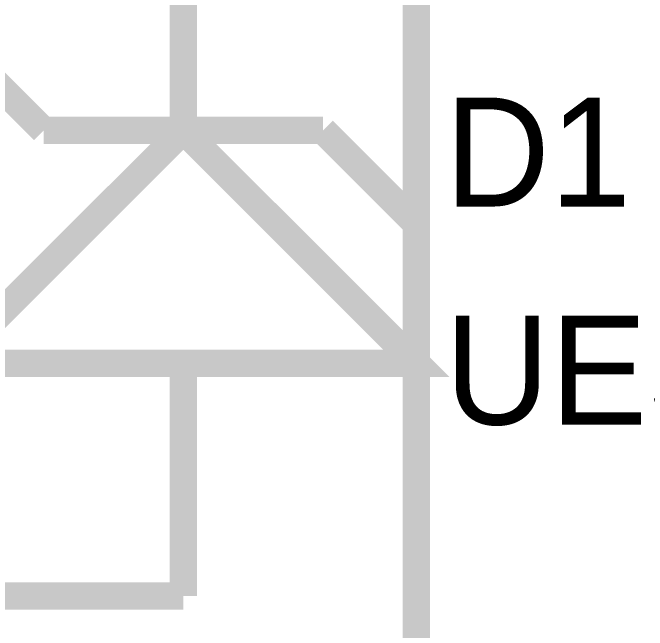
# Model space of a CAD drawing. Header units: inches. Extents: x 0 to 569, y 0 to 432.
# Drawn here: x 92.12 to 99.05, y 106.3 to 113.04 of the extents above; entities that cross this region are included whole.
import ezdxf

# ---------------------------------------------------------------- set-up
doc = ezdxf.new("R2010")
doc.units = ezdxf.units.IN
doc.layers.add('Sheet', color=255, linetype='Continuous')

msp = doc.modelspace()

# ---------------------------------------------------------------- linework, layer by layer
at = {"layer": 'Sheet'}
for points in [[(93.985, 111.7575, 0.2997, 0.2997, 0), (93.985, 116.8301, 0.2997, 0.2997, 0)], [(93.985, 116.8301, 0.2997, 0.2997, 0), (96.5274, 116.8301, 0.2997, 0.2997, 0), (96.5274, 91.4301, 0.2997, 0.2997, 0), (93.985, 91.4301, 0.2997, 0.2997, 0), (93.985, 81.2726, 0.2997, 0.2997, 0)], [(92.4595, 111.7575, 0.2997, 0.2997, 0), (91.4425, 112.7745, 0.2997, 0.2997, 0)], [(95.5104, 111.7575, 0.2997, 0.2997, 0), (92.4595, 111.7575, 0.2997, 0.2997, 0)], [(96.5274, 110.7405, 0.2997, 0.2997, 0), (95.5104, 111.7575, 0.2997, 0.2997, 0)], [(93.985, 106.6726, 0.2997, 0.2997, 0), (93.985, 109.215, 0.2997, 0.2997, 0)], [(88.9, 106.6726, 0.2997, 0.2997, 0), (93.985, 106.6726, 0.2997, 0.2997, 0)]]:
    msp.add_lwpolyline(points, format="xyseb", dxfattribs=at)
for points in [[(96.5274, 109.215, 0.2997, 0.2997, 0), (93.985, 111.7575, 0.2997, 0.2997, 0), (91.4425, 109.215, 0.2997, 0.2997, 0), (96.5274, 109.215, 0.2997, 0.2997, 0)], [(96.5274, 109.215, 0.0991, 0.0991, 0), (93.985, 111.7575, 0.0991, 0.0991, 0), (91.4425, 109.215, 0.0991, 0.0991, 0), (96.5274, 109.215, 0.0991, 0.0991, 0)]]:
    msp.add_lwpolyline(points, format="xyseb", close=True, dxfattribs=at)

# ---------------------------------------------------------------- texts
for s, height, p in [('D1', 1.19063, (96.8375, 110.9266)), ('UESD3.3DT5G', 1.190625, (96.8375, 108.5453))]:
    msp.add_text(s, height=height, dxfattribs=at).set_placement(p)

doc.saveas('drawing.dxf')
